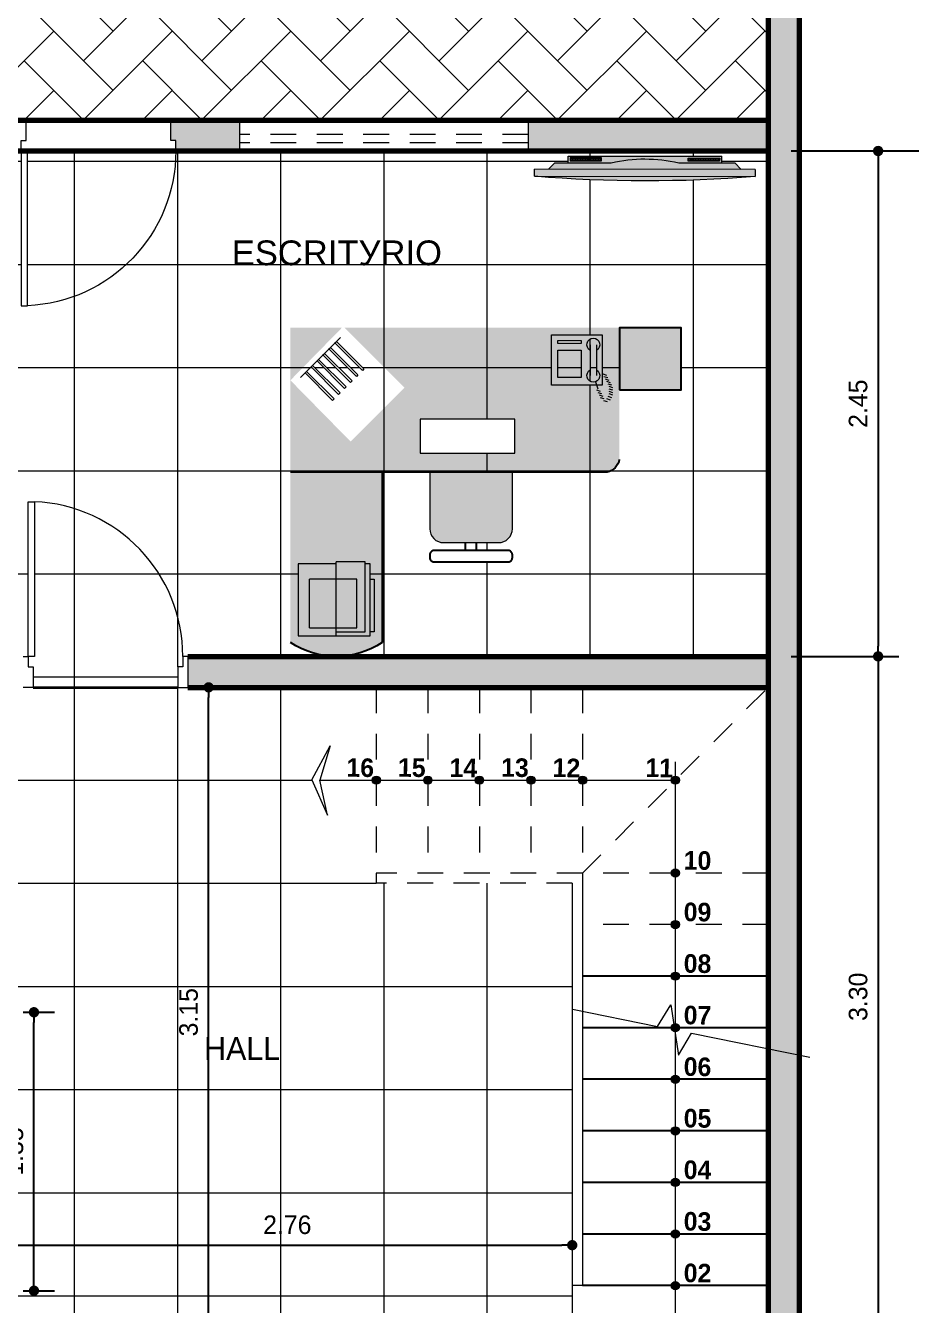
# Model space of a CAD drawing. Header units: millimetres. Extents: x 971.3 to 1010.6, y 593 to 619.8.
# Drawn here: x 989.42 to 993.72, y 604.6 to 610.8 of the extents above; entities that cross this region are included whole.
import ezdxf
from ezdxf.enums import TextEntityAlignment as Align

# ---------------------------------------------------------------- set-up
doc = ezdxf.new("R2010")
doc.units = ezdxf.units.MM
for name, pattern in [('ACAD_ISO10W100', [18.5, 12, -3, 0.5, -3]), ('HIDDEN2', [0.1875, 0.125, -0.0625]), ('RAYITAS', [0.375, 0.25, -0.125])]:
    doc.linetypes.add(name, pattern=pattern)
for name, color, linetype, lineweight in [('1', 253, 'Continuous', 0), ('_mobiliário', 7, 'Continuous', 5), ('acessorios', 9, 'Continuous', 5), ('barandas', 156, 'Continuous', 13), ('csco', 7, 'Continuous', 70), ('Flechas', 222, 'Continuous', 13), ('moveis', 254, 'Continuous', 5), ('parede', 7, 'Continuous', 30), ('PROYECCIÓN', 7, 'RAYITAS', 13), ('textos', 7, 'Continuous', 25), ('vidrios', 251, 'Continuous', 9), ('www.dwgfree.com', 7, 'Continuous', 70)]:
    doc.layers.add(name, color=color, linetype=linetype, lineweight=lineweight)
doc.layers.add('Mobilia', color=7, linetype='Continuous')
doc.styles.add('ROUND3', font='swisse.ttf')
doc.styles.get("Standard").update_dxf_attribs({"font": 'stylu.ttf'})
doc.dimstyles.new('1-75', dxfattribs={"dimtxt": 0.09, "dimasz": 0.05, "dimexe": 0.1, "dimexo": 0.1, "dimgap": 0.05, "dimtad": 1, "dimzin": 4, "dimdsep": 46, "dimtxsty": 'Standard', "dimblk": 'DOT', "dimcen": 0.09, "dimclrd": 250, "dimclre": 250, "dimclrt": 7, "dimaunit": 1, "dimazin": 0, "dimtfac": 1, "dimtix": 1, "dimtmove": 1, "dimatfit": 3, "dimfxl": 0.5, "dimtolj": 1, "dimtzin": 0, "dimarcsym": 0})
pattern_1 = [(0, (988.15953, 603.14696), (0, 0.5), []), (90, (988.15953, 603.14696), (-0.5, 3e-17), [])]

# ---------------------------------------------------------------- blocks, each defined once
blk = doc.blocks.new('P80E')
at = {"layer": '_mobiliário'}
for p, q in [((0, 0), (0.025, 0)), ((0.025, 0), (0.025, -0.05)), ((0.8, 0), (0.775, 0)), ((0.775, 0), (0.775, -0.05)), ((0.025, -0.05), (0.05, -0.05)), ((0.05, -0.05), (0.05, -0.15)), ((0.775, -0.05), (0.75, -0.05)), ((0.75, -0.05), (0.75, -0.15)), ((0.05, -0.15), (0, -0.15)), ((0.75, -0.15), (0.8, -0.15))]:
    blk.add_line(p, q, dxfattribs=at)
blk.add_lwpolyline([(0.025, 0), (0.025, 0.75), (0.055, 0.75), (0.055, 0)], close=True, dxfattribs=at)
blk.add_arc((0.0244, 0), 0.7506, 0, 87.66172, dxfattribs=at)
blk = doc.blocks.new('A$C76314E33')
at = {"layer": 'Mobilia'}
h = blk.add_hatch(color=37, dxfattribs=at)
h.dxf.hatch_style = 1
h.set_gradient(color1=(127, 95, 63), color2=(192, 192, 192), tint=1, name='INVSPHERICAL')
h.paths.add_polyline_path([(0.3, 0.3), (0, 0.3), (0, 0), (0.3, 0)])
blk.add_lwpolyline([(0, 0.3), (0.3, 0.3), (0.3, 0), (0, 0), (0, 0.3)], dxfattribs=at)
blk = doc.blocks.new('A$C32CB488C')
at = {"layer": 'acessorios'}
h = blk.add_hatch(color=250, dxfattribs=at)
h.dxf.hatch_style = 1
h.set_gradient(color1=(51, 51, 51), color2=(192, 192, 192), tint=1, name='INVCYLINDER')
h.paths.add_polyline_path([(0.3874, 1.4938), (0.2224, 1.4938), (0.2224, 1.4738), (0.3624, 1.4738), (0.3624, 1.1438), (0.3874, 1.1438)])
h.paths.add_polyline_path([(0.3624, 1.4738), (0.2224, 1.4738), (0.2224, 1.4538), (0.3224, 1.4538), (0.3224, 1.2188), (0.2224, 1.2188), (0.2224, 1.1338), (0.3624, 1.1338)])
h.paths.add_polyline_path([(0.0924, 1.4538), (0.2224, 1.4538), (0.2224, 1.4738), (0.2224, 1.4938), (0.0374, 1.4938), (0.0374, 1.1438), (0.2224, 1.1438), (0.2224, 1.2188), (0.0924, 1.2188)])
h.paths.add_polyline_path([(0.4058, 1.4738), (0.3874, 1.4738), (0.3874, 1.2188), (0.4058, 1.2188)])
h = blk.add_hatch(color=250, dxfattribs=at)
h.dxf.hatch_style = 1
h.set_gradient(color1=(51, 51, 51), color2=(192, 192, 192), tint=1, name='SPHERICAL')
h.paths.add_polyline_path([(0.3224, 1.4538), (0.2224, 1.4538), (0.2224, 1.2188), (0.3224, 1.2188)])
h.paths.add_polyline_path([(0.2224, 1.4538), (0.0924, 1.4538), (0.0924, 1.2188), (0.2224, 1.2188)])
h = blk.add_hatch(color=205, dxfattribs=at)
h.dxf.hatch_style = 1
h.set_gradient(color1=(133, 76, 153), color2=(153, 76, 153), tint=1)
h.paths.add_polyline_path([(1.2652, 0.278), (1.2652, 0.0349), (1.5113, 0.0349), (1.5113, 0.278), (1.4848, 0.278), (1.4795, 0.2614, -0.647013), (1.4838, 0.2042), (1.4838, 0.1094, -3.938739), (1.4538, 0.1094), (1.4538, 0.2042, -0.92766), (1.4795, 0.2614), (1.4848, 0.278)])
h.paths.add_polyline_path([(1.4095, 0.2404), (1.4095, 0.1091), (1.297, 0.1091), (1.297, 0.2404)], flags=16)
h.paths.add_polyline_path([(1.4095, 0.0763), (1.4095, 0.0623), (1.297, 0.0623), (1.297, 0.0763)], flags=16)
h = blk.add_hatch(color=2, dxfattribs=at)
h.dxf.hatch_style = 1
h.set_gradient(color1=(255, 255, 0), color2=(255, 255, 127), tint=1, name='HEMISPHERICAL')
h.paths.add_polyline_path([(1.4838, 0.2042, 3.938739), (1.4538, 0.2042), (1.4538, 0.1094, 3.938739), (1.4838, 0.1094)])
h.paths.add_polyline_path([(1.4095, 0.2404), (1.297, 0.2404), (1.297, 0.1091), (1.4095, 0.1091)])
at = {"layer": 'Mobilia'}
h = blk.add_hatch(color=37, dxfattribs=at)
h.dxf.hatch_style = 1
h.set_gradient(color1=(127, 95, 63), color2=(192, 192, 192), tint=1)
edge = h.paths.add_edge_path()
edge.add_arc((0.2224, 1.1941), 0.399, 56.12094, 123.87906)
edge.add_line((0, 1.5253), (0, 0.7001))
edge.add_line((0, 0.7001), (0.4448, 0.7001))
edge.add_line((0.4448, 0.7001), (0.4448, 1.5253))
h.paths.add_polyline_path([(0.2224, 1.1339), (0.2224, 1.1439), (0.0374, 1.1439), (0.0374, 1.4939), (0.3874, 1.4939), (0.3874, 1.4739), (0.4059, 1.4739), (0.4059, 1.2189), (0.3874, 1.2189), (0.3874, 1.1439), (0.3624, 1.1439), (0.3624, 1.1339)], flags=16)
h.paths.add_polyline_path([(0.0924, 1.2189), (0.0924, 1.4539), (0.3224, 1.4539), (0.3224, 1.2189)], flags=0)
edge = h.paths.add_edge_path()
edge.add_arc((1.5177, 0.6236), 0.0785, 11.06753, 77.01904)
edge.add_line((1.5354, 0.7001), (1.0756, 0.7001))
edge.add_arc((1.026, 15.3572), 14.6572, 269.93524, 270.19389, ccw=False)
edge.add_line((1.0095, 0.7), (0.7428, 0.7))
edge.add_arc((0.7106, 1.4356), 0.7363, 267.36003, 272.51083, ccw=False)
edge.add_line((0.6766, 0.7001), (0.4448, 0.7001))
edge.add_line((0.4448, 0.7001), (0, 0.7001))
edge.add_line((0, 0.7001), (0, 0.2546))
edge.add_line((0, 0.2546), (0.2918, 0.5516))
edge.add_line((0.2918, 0.5516), (0.5534, 0.29))
edge.add_line((0.5534, 0.29), (0.2635, 0.0001))
edge.add_line((0.2635, 0.0001), (1.5948, 0.0001))
edge.add_line((1.5948, 0.0001), (1.5948, 0.6386))
h.paths.add_polyline_path([(0.6289, 0.443), (0.6289, 0.608), (1.0889, 0.608), (1.0889, 0.443)], flags=16)
h.paths.add_polyline_path([(1.2652, 0.2781), (1.5114, 0.2781), (1.5114, 0.0349), (1.2652, 0.0349)], flags=16)
h.paths.add_polyline_path([(1.297, 0.2405), (1.4095, 0.2405), (1.4095, 0.1092), (1.297, 0.1092)], flags=0)
h.paths.add_polyline_path([(1.297, 0.0764), (1.4095, 0.0764), (1.4095, 0.0623), (1.297, 0.0623)], flags=0)
edge = h.paths.add_edge_path(flags=0)
edge.add_line((1.4839, 0.2042), (1.4839, 0.1095))
edge.add_arc((1.4689, 0.0819), 0.0314, -241.50853, 61.50853, ccw=False)
edge.add_line((1.4539, 0.1095), (1.4539, 0.2042))
edge.add_arc((1.4689, 0.2319), 0.0314, -61.50853, 241.50853, ccw=False)
h.paths.add_polyline_path([(0, 0.2546), (0, 0.0001), (0.2493, 0.0001)], flags=17)
h = blk.add_hatch(color=2, dxfattribs=at)
h.dxf.hatch_style = 1
h.set_gradient(color1=(255, 255, 0), color2=(255, 255, 127), tint=1, name='INVSPHERICAL')
edge = h.paths.add_edge_path()
edge.add_arc((1.0094, 0.9748), 0.0667, 0, 90)
edge.add_line((1.0094, 1.0415), (0.7428, 1.0415))
edge.add_arc((0.7428, 0.9748), 0.0667, 90, 180)
edge.add_line((0.6761, 0.9748), (0.6761, 0.7081))
edge.add_arc((0.7428, 0.7081), 0.0667, 180, 187.01408)
edge.add_line((0.6766, 0.7), (1.0756, 0.7))
edge.add_arc((1.0094, 0.7081), 0.0667, 352.98591, 360)
edge.add_line((1.0761, 0.7081), (1.0761, 0.9748))
edge = h.paths.add_edge_path()
edge.add_line((1.0756, 0.7), (0.6766, 0.7))
edge.add_arc((0.7097, 1.4744), 0.7751, 267.55366, 272.44634)
edge.add_line((0.7428, 0.7), (1.0094, 0.7))
edge.add_arc((1.0425, 0.6907), 0.0344, 164.34221, 375.65779)
for p, q in [((0.0374, 1.4938), (0.3874, 1.4938)), ((0.0374, 1.1438), (0.0374, 1.4938)), ((0.2224, 1.4938), (0.2224, 1.1338)), ((0.3874, 1.4938), (0.3874, 1.1438)), ((0.0924, 1.4538), (0.3224, 1.4538)), ((0.0924, 1.4538), (0.0924, 1.2188)), ((0.2224, 1.4738), (0.3624, 1.4738)), ((0.3224, 1.4538), (0.3224, 1.2188)), ((0.3624, 1.4738), (0.3624, 1.1338)), ((0.4058, 1.4738), (0.3874, 1.4738)), ((0.4058, 1.2188), (0.4058, 1.4738)), ((0.3224, 1.2188), (0.0924, 1.2188)), ((0.3874, 1.2188), (0.4058, 1.2188)), ((0.2224, 1.1438), (0.0374, 1.1438)), ((1.4903, 0.3133), (1.5083, 0.3193)), ((1.4963, 0.3253), (1.5143, 0.3313)), ((1.5023, 0.3373), (1.5203, 0.3433)), ((1.5181, 0.3518), (1.5361, 0.3578)), ((1.5323, 0.3433), (1.5503, 0.3493)), ((1.5383, 0.3313), (1.5563, 0.3373)), ((1.5443, 0.3193), (1.5623, 0.3253)), ((1.5443, 0.3073), (1.5623, 0.3133)), ((1.4794, 0.2612), (1.4903, 0.2953)), ((1.4843, 0.3013), (1.5023, 0.3073)), ((1.5263, 0.2473), (1.5443, 0.2533)), ((1.5323, 0.2593), (1.5503, 0.2653)), ((1.5383, 0.2713), (1.5563, 0.2773)), ((1.5443, 0.2953), (1.5623, 0.3013)), ((1.5443, 0.2833), (1.5623, 0.2893)), ((0.2427, 0.0464), (0.0483, 0.2409)), ((1.4538, 0.0818), (1.4538, 0.2318)), ((1.4838, 0.0818), (1.4838, 0.2318)), ((1.5143, 0.2233), (1.5323, 0.2293)), ((1.5203, 0.2353), (1.5383, 0.2413))]:
    blk.add_line(p, q)
for points in [[(0.3624, 1.1338), (0.2224, 1.1338)], [(0.3874, 1.1438), (0.3624, 1.1438)]]:
    blk.add_lwpolyline(points)
blk.add_lwpolyline([(0.6761, 0.7), (0.6761, 0.9748, -0.414214), (0.7428, 1.0415), (1.0094, 1.0415, -0.414214), (1.0761, 0.9748), (1.0761, 0.7, -0.021191), (1.0094, 0.7), (0.7428, 0.7, -0.021191)], format="xyb", close=True)
for points in [[(1.0889, 0.6079), (1.0889, 0.4429), (0.6289, 0.4429), (0.6289, 0.6079)], [(0.0781, 0.2111), (0.2115, 0.3445), (0.2043, 0.3518), (0.0708, 0.2184)], [(0.1071, 0.1821), (0.2405, 0.3155), (0.2333, 0.3228), (0.0998, 0.1893)], [(0.1361, 0.1531), (0.2696, 0.2865), (0.2623, 0.2937), (0.1289, 0.1603)], [(0.1652, 0.124), (0.2986, 0.2575), (0.2913, 0.2647), (0.1579, 0.1313)], [(1.2652, 0.0349), (1.5113, 0.0349), (1.5113, 0.278), (1.2652, 0.278)], [(0.1942, 0.095), (0.3276, 0.2284), (0.3204, 0.2357), (0.1869, 0.1023)], [(0.2232, 0.066), (0.3566, 0.1994), (0.3494, 0.2067), (0.216, 0.0732)], [(1.297, 0.1091), (1.4095, 0.1091), (1.4095, 0.2404), (1.297, 0.2404)], [(1.297, 0.0623), (1.4095, 0.0623), (1.4095, 0.0763), (1.297, 0.0763)]]:
    blk.add_lwpolyline(points, close=True)
for centre, start, end in [((1.4688, 0.2318), 298.49159, 241.50841), ((1.4688, 0.0818), 118.49159, 61.50841)]:
    blk.add_arc(centre, 0.0314, start, end)
for p, q in [((0.4447, 0.7), (0.4447, 1.5252)), ((0.8494, 1.0797), (0.8494, 1.0415)), ((0.9028, 1.0797), (0.9028, 1.0415)), ((0.4447, 0.7), (0, 0.7)), ((1.5353, 0.7), (0.4447, 0.7))]:
    blk.add_line(p, q, dxfattribs=at)
blk.add_lwpolyline([(0.6761, 1.0997), (0.6761, 1.1148, -0.414214), (0.6961, 1.1348), (1.0561, 1.1348, -0.414214), (1.0761, 1.1148), (1.0761, 1.0997, -0.414214), (1.0561, 1.0797), (0.6961, 1.0797, -0.414214)], format="xyb", close=True, dxfattribs=at)
for centre, radius, start, end in [((0.2224, 1.1941), 0.3989, 56.11734, 123.88266), ((1.5177, 0.6235), 0.0785, 11.06753, 77.01904)]:
    blk.add_arc(centre, radius, start, end, dxfattribs=at)
blk.add_blockref('A$C76314E33', (1.5948, 0), dxfattribs=at)
blk = doc.blocks.new('PLASMA 2')
at = {"layer": 'moveis', "lineweight": 5, "ltscale": 0.08}
h = blk.add_hatch(dxfattribs=at)
h.set_pattern_fill('_USER,_O', color=0, scale=0.008, double=1, pattern_type=0)
h.set_pattern_definition([(360, (-4.134502, -6.848382), (0, 0.008), []), (90, (-4.134502, -6.848382), (-0.008, 0), [])])
h.paths.add_polyline_path([(-0.2099, -0.0965), (-0.3623, -0.0965), (-0.3623, -0.1111), (-0.2099, -0.1111)])
h = blk.add_hatch(dxfattribs=at)
h.set_pattern_fill('_USER,_O', color=0, scale=0.008, double=1, pattern_type=0)
h.set_pattern_definition([(180, (4.134502, -6.848382), (0, 0.008), []), (90, (4.134502, -6.848382), (0.008, 0), [])])
h.paths.add_polyline_path([(0.2099, -0.0965), (0.3623, -0.0965), (0.3623, -0.1111), (0.2099, -0.1111)])
at = {"layer": 'parede', "ltscale": 0.08}
h = blk.add_hatch(color=252, dxfattribs=at)
h.dxf.hatch_style = 1
h.set_gradient(color1=(131, 136, 145), one_color=1, tint=1, name='CURVED')
h.paths.add_polyline_path([(-0.535, -0.0215), (0.535, -0.0215, 0.040195)])
h = blk.add_hatch(color=252, dxfattribs=at)
h.dxf.hatch_style = 1
h.set_gradient(color1=(131, 136, 145), color2=(76, 0, 0), one_color=1, name='CURVED')
h.paths.add_polyline_path([(0.535, -0.0215), (-0.535, -0.0215), (-0.535, -0.0553), (0.535, -0.0553)])
h = blk.add_hatch(color=252, dxfattribs=at)
h.dxf.hatch_style = 1
h.set_gradient(color1=(131, 136, 145), one_color=1, tint=1, name='CYLINDER')
h.paths.add_polyline_path([(0.4673, -0.0553), (-0.4673, -0.0553), (-0.4363, -0.0876), (-0.1636, -0.0876, 0.114423), (0.1636, -0.0876), (0.4363, -0.0876)])
h = blk.add_hatch(color=252, dxfattribs=at)
h.dxf.hatch_style = 1
h.set_gradient(color1=(131, 136, 145), color2=(76, 0, 0), one_color=1, name='CURVED')
h.paths.add_polyline_path([(0.3724, -0.0876), (0.1636, -0.0876, -0.114423), (-0.1636, -0.0876), (-0.3724, -0.0876), (-0.3724, -0.12), (0.3724, -0.12)])
h.paths.add_polyline_path([(-0.2099, -0.1111), (-0.3623, -0.1111), (-0.3623, -0.0965), (-0.2099, -0.0965)], flags=16)
h.paths.add_polyline_path([(0.2099, -0.1111), (0.2099, -0.0965), (0.3623, -0.0965), (0.3623, -0.1111)], flags=16)
at = {"layer": 'moveis', "color": 0, "lineweight": 9, "ltscale": 0.08}
for p, q in [((-0.535, -0.0215), (-0.535, -0.0553)), ((0.535, -0.0553), (-0.535, -0.0553)), ((-0.4673, -0.0553), (-0.4363, -0.0876)), ((0.4673, -0.0553), (0.4363, -0.0876)), ((0.535, -0.0553), (0.535, -0.0215)), ((-0.4363, -0.0876), (-0.1636, -0.0876)), ((-0.3724, -0.0876), (-0.3724, -0.12)), ((-0.3724, -0.12), (0.3724, -0.12)), ((0.1636, -0.0876), (0.4363, -0.0876)), ((0.3724, -0.0876), (0.3724, -0.12))]:
    blk.add_line(p, q, dxfattribs=at)
at = {"layer": 'moveis', "color": 0, "lineweight": 5, "ltscale": 0.08}
blk.add_line((-0.535, -0.0215), (0.535, -0.0215), dxfattribs=at)
for points in [[(-0.3623, -0.0965), (-0.2099, -0.0965), (-0.2099, -0.1111), (-0.3623, -0.1111)], [(0.3623, -0.0965), (0.2099, -0.0965), (0.2099, -0.1111), (0.3623, -0.1111)]]:
    blk.add_lwpolyline(points, close=True, dxfattribs=at)
at = {"layer": 'moveis', "color": 0, "lineweight": 9, "ltscale": 0.08}
for centre, radius, start, end in [((0, -6.6658), 6.6658, 85.39647, 94.60353), ((0, 0.6178), 0.7242, 256.94486, 283.05514)]:
    blk.add_arc(centre, radius, start, end, dxfattribs=at)
blk = doc.blocks.new('_Dot')
at = {"color": 0, "linetype": 'ByBlock', "lineweight": -2}
blk.add_line((-0.5, 0), (-1, 0), dxfattribs=at)
at = {"color": 0, "linetype": 'ByBlock', "const_width": 0.5}
blk.add_lwpolyline([(-0.25, 0, 1), (0.25, 0, 1)], format="xyb", close=True, dxfattribs=at)
blk = doc.blocks.new('*D78')
at = {"layer": 'Defpoints', "color": 0, "lineweight": 35, "transparency": 16777216}
for p in [(993.0345, 610.197), (993.0345, 607.747), (993.5558, 607.747)]:
    blk.add_point(p, dxfattribs=at)
at = {"layer": 'www.dwgfree.com', "color": 250, "linetype": 'ACAD_ISO10W100', "lineweight": -2, "transparency": 16777216}
for p, q in [((993.1345, 610.197), (993.6558, 610.197)), ((993.1345, 607.747), (993.6558, 607.747))]:
    blk.add_line(p, q, dxfattribs=at)
at = {"layer": 'www.dwgfree.com', "color": 250, "lineweight": -2, "transparency": 16777216}
blk.add_line((993.5558, 610.147), (993.5558, 607.797), dxfattribs=at)
at = {"layer": 'www.dwgfree.com', "color": 250, "lineweight": -2, "transparency": 16777216, "xscale": 0.05, "yscale": 0.05, "zscale": 0.05}
for p, rotation in [((993.5558, 610.197), 90), ((993.5558, 607.747), 270)]:
    blk.add_blockref('_Dot', p, dxfattribs=dict(at, rotation=rotation))
at = {"layer": 'www.dwgfree.com', "color": 7, "lineweight": 35, "transparency": 16777216, "insert": (993.4588, 608.972), "char_height": 0.09, "attachment_point": 5, "rotation": 90}
blk.add_mtext('\\A1;2.45 ', dxfattribs=at)
blk = doc.blocks.new('*D79')
at = {"layer": 'Defpoints', "color": 0, "lineweight": 35, "transparency": 16777216}
for p in [(993.0345, 607.747), (993.0226, 604.447), (993.5558, 604.447)]:
    blk.add_point(p, dxfattribs=at)
at = {"layer": 'www.dwgfree.com', "color": 250, "linetype": 'ACAD_ISO10W100', "lineweight": -2, "transparency": 16777216}
for p, q in [((993.1345, 607.747), (993.6558, 607.747)), ((993.1226, 604.447), (993.6558, 604.447))]:
    blk.add_line(p, q, dxfattribs=at)
at = {"layer": 'www.dwgfree.com', "color": 250, "lineweight": -2, "transparency": 16777216}
blk.add_line((993.5558, 607.697), (993.5558, 604.497), dxfattribs=at)
at = {"layer": 'www.dwgfree.com', "color": 250, "lineweight": -2, "transparency": 16777216, "xscale": 0.05, "yscale": 0.05, "zscale": 0.05}
for p, rotation in [((993.5558, 607.747), 90), ((993.5558, 604.447), 270)]:
    blk.add_blockref('_Dot', p, dxfattribs=dict(at, rotation=rotation))
at = {"layer": 'www.dwgfree.com', "color": 7, "lineweight": 35, "transparency": 16777216, "insert": (993.4589, 606.097), "char_height": 0.09, "attachment_point": 5, "rotation": 90}
blk.add_mtext('\\A1;3.30 ', dxfattribs=at)
blk = doc.blocks.new('*D110')
at = {"layer": 'Defpoints', "color": 0, "lineweight": 35, "transparency": 16777216}
for p in [(989.3095, 606.022), (989.4626, 606.022), (989.3095, 604.672)]:
    blk.add_point(p, dxfattribs=at)
at = {"layer": 'www.dwgfree.com', "color": 250, "linetype": 'ACAD_ISO10W100', "lineweight": -2, "transparency": 16777216}
for p, q in [((989.4095, 606.022), (989.5626, 606.022)), ((989.4095, 604.672), (989.5626, 604.672))]:
    blk.add_line(p, q, dxfattribs=at)
at = {"layer": 'www.dwgfree.com', "color": 250, "lineweight": -2, "transparency": 16777216}
blk.add_line((989.4626, 604.722), (989.4626, 605.972), dxfattribs=at)
at = {"layer": 'www.dwgfree.com', "color": 250, "lineweight": -2, "transparency": 16777216, "xscale": 0.05, "yscale": 0.05, "zscale": 0.05}
for p, rotation in [((989.4626, 606.022), 90), ((989.4626, 604.672), 270)]:
    blk.add_blockref('_Dot', p, dxfattribs=dict(at, rotation=rotation))
at = {"layer": 'www.dwgfree.com', "color": 7, "lineweight": 35, "transparency": 16777216, "insert": (989.3657, 605.347), "char_height": 0.09, "attachment_point": 5, "rotation": 90}
blk.add_mtext('\\A1;1.35 ', dxfattribs=at)
blk = doc.blocks.new('*D112')
at = {"layer": 'Defpoints', "color": 0, "lineweight": 35, "transparency": 16777216}
for p in [(992.0725, 604.893), (992.0725, 604.893), (989.3095, 604.672)]:
    blk.add_point(p, dxfattribs=at)
at = {"layer": 'www.dwgfree.com', "color": 250, "linetype": 'ACAD_ISO10W100', "lineweight": -2, "transparency": 16777216}
blk.add_line((989.3095, 604.772), (989.3095, 604.993), dxfattribs=at)
at = {"layer": 'www.dwgfree.com', "color": 250, "lineweight": -2, "transparency": 16777216}
blk.add_line((989.3595, 604.893), (992.0225, 604.893), dxfattribs=at)
at = {"layer": 'www.dwgfree.com', "color": 250, "lineweight": -2, "transparency": 16777216, "xscale": 0.05, "yscale": 0.05, "zscale": 0.05, "rotation": 180}
blk.add_blockref('_Dot', (989.3095, 604.893), dxfattribs=at)
at = {"layer": 'www.dwgfree.com', "color": 250, "lineweight": -2, "transparency": 16777216, "xscale": 0.05, "yscale": 0.05, "zscale": 0.05}
blk.add_blockref('_Dot', (992.0725, 604.893), dxfattribs=at)
at = {"layer": 'www.dwgfree.com', "color": 7, "lineweight": 35, "transparency": 16777216, "insert": (990.691, 604.9913), "char_height": 0.09, "attachment_point": 5}
blk.add_mtext('\\A1;2.76 ', dxfattribs=at)
blk = doc.blocks.new('*D113')
at = {"layer": 'Defpoints', "color": 0, "lineweight": 35, "transparency": 16777216}
for p in [(990.3095, 607.597), (990.3095, 607.597), (990.3095, 604.447)]:
    blk.add_point(p, dxfattribs=at)
at = {"layer": 'www.dwgfree.com', "color": 250, "lineweight": -2, "transparency": 16777216}
blk.add_line((990.3095, 604.497), (990.3095, 607.547), dxfattribs=at)
at = {"layer": 'www.dwgfree.com', "color": 250, "lineweight": -2, "transparency": 16777216, "xscale": 0.05, "yscale": 0.05, "zscale": 0.05}
for p, rotation in [((990.3095, 607.597), 90), ((990.3095, 604.447), 270)]:
    blk.add_blockref('_Dot', p, dxfattribs=dict(at, rotation=rotation))
at = {"layer": 'www.dwgfree.com', "color": 7, "lineweight": 35, "transparency": 16777216, "insert": (990.2126, 606.022), "char_height": 0.09, "attachment_point": 5, "rotation": 90}
blk.add_mtext('\\A1;3.15 ', dxfattribs=at)
blk = doc.blocks.new('*D114')
at = {"layer": 'Defpoints', "color": 0, "lineweight": 35, "transparency": 16777216}
for p in [(993.1726, 610.197), (993.1726, 596.3467), (993.9056, 596.3467)]:
    blk.add_point(p, dxfattribs=at)
at = {"layer": 'www.dwgfree.com', "color": 250, "linetype": 'ACAD_ISO10W100', "lineweight": -2, "transparency": 16777216}
for p, q in [((993.2726, 610.197), (994.0056, 610.197)), ((993.2726, 596.3467), (994.0056, 596.3467))]:
    blk.add_line(p, q, dxfattribs=at)
at = {"layer": 'www.dwgfree.com', "color": 250, "lineweight": -2, "transparency": 16777216}
blk.add_line((993.9056, 610.147), (993.9056, 596.3967), dxfattribs=at)
at = {"layer": 'www.dwgfree.com', "color": 250, "lineweight": -2, "transparency": 16777216, "xscale": 0.05, "yscale": 0.05, "zscale": 0.05}
for p, rotation in [((993.9056, 610.197), 90), ((993.9056, 596.3467), 270)]:
    blk.add_blockref('_Dot', p, dxfattribs=dict(at, rotation=rotation))
at = {"layer": 'www.dwgfree.com', "color": 7, "lineweight": 35, "transparency": 16777216, "insert": (993.8086, 603.2719), "char_height": 0.09, "attachment_point": 5, "rotation": 90}
blk.add_mtext('\\A1;13.85 ', dxfattribs=at)

msp = doc.modelspace()

# ---------------------------------------------------------------- hatches: boundary and pattern name
at = {"layer": 'Flechas'}
for points in [[(991.1363, 607.1325, 1), (991.1087, 607.1615, 1)], [(991.3863, 607.1325, 1), (991.3587, 607.1615, 1)], [(991.6363, 607.1325, 1), (991.6087, 607.1615, 1)], [(991.8863, 607.1325, 1), (991.8587, 607.1615, 1)], [(992.1363, 607.1325, 1), (992.1087, 607.1615, 1)], [(992.5863, 607.1324, 1), (992.5588, 607.1615, 1)], [(992.5863, 606.6825, 1), (992.5588, 606.7115, 1)], [(992.5863, 606.4325, 1), (992.5588, 606.4615, 1)], [(992.5863, 606.1825, 1), (992.5588, 606.2115, 1)], [(992.5863, 605.9325, 1), (992.5588, 605.9615, 1)], [(992.5863, 605.6825, 1), (992.5588, 605.7115, 1)], [(992.5863, 605.4325, 1), (992.5588, 605.4615, 1)], [(992.5863, 605.1825, 1), (992.5588, 605.2115, 1)], [(992.5863, 604.9325, 1), (992.5588, 604.9615, 1)], [(992.5863, 604.6825, 1), (992.5588, 604.7115, 1)]]:
    msp.add_hatch(color=256, dxfattribs=at).paths.add_polyline_path(points)
at = {"layer": 'www.dwgfree.com', "lineweight": 35}
for points in [[(993.0226, 618.77), (993.1725, 618.77), (993.1725, 596.3467), (993.0226, 596.3467)], [(990.4595, 610.347), (990.1255, 610.347), (990.1255, 610.247), (990.1505, 610.247), (990.1505, 610.197), (990.1755, 610.197), (990.4345, 610.197), (990.4595, 610.197)], [(991.8595, 610.347), (993.0226, 610.347), (993.0226, 610.197), (991.8595, 610.197)], [(990.2095, 607.747), (990.2095, 607.597), (993.0226, 607.597), (993.0226, 607.597), (993.0226, 607.747)]]:
    msp.add_hatch(color=256, dxfattribs=at).paths.add_polyline_path(points)
at = {"layer": 'www.dwgfree.com', "lineweight": 13}
h = msp.add_hatch(dxfattribs=at)
h.set_pattern_fill('AR-HBONE', color=96, scale=0.002, style=0)
h.set_pattern_definition([(45, (984.52953, 610.347), (3e-17, 0.287368), [0.6096, -0.2032]), (135, (984.67321, 610.49069), (3e-17, 0.287368), [0.6096, -0.2032])])
h.paths.add_polyline_path([(993.0226, 611.8769), (984.5295, 611.877), (984.5295, 610.347), (993.0226, 610.347)])
at = {"layer": 'www.dwgfree.com', "lineweight": 15}
h = msp.add_hatch(dxfattribs=at)
h.set_pattern_fill('_USER', color=252, scale=0.5, style=0, double=1, pattern_type=0)
h.set_pattern_definition(pattern_1)
h.paths.add_polyline_path([(993.0226, 610.197), (990.1505, 610.197, -0.402298), (989.4305, 609.447), (989.4005, 609.447), (989.4005, 610.197), (989.3095, 610.197), (989.3095, 608.172), (989.3095, 607.747), (989.4095, 607.747), (989.4345, 607.747), (989.4345, 608.497), (989.4645, 608.497, -0.40231), (990.1845, 607.747), (990.2095, 607.747), (993.0226, 607.747)])
h.paths.add_polyline_path([(990.9293, 609.274), (991.0627, 609.1405), (991.0554, 609.1333), (990.922, 609.2667), (990.9002, 609.2449), (991.0337, 609.1115), (991.0264, 609.1042), (990.893, 609.2377), (990.8712, 609.2159), (991.0046, 609.0825), (990.9974, 609.0752), (990.864, 609.2086), (990.8422, 609.1869), (990.9756, 609.0534), (990.9684, 609.0462), (990.8349, 609.1796), (990.8132, 609.1578), (990.9466, 609.0244), (990.9393, 609.0172), (990.8059, 609.1506), (990.7841, 609.1288), (990.9176, 608.9954), (990.9103, 608.9881), (990.7769, 609.1216)], flags=16)
h.paths.add_polyline_path([(991.3822, 608.6399, -0.021191), (991.4488, 608.6399), (991.7155, 608.6399, -0.021191), (991.7822, 608.6399), (991.7822, 608.3651, -0.414214), (991.7155, 608.2985), (991.6088, 608.2985), (991.6088, 608.2602), (991.7622, 608.2602, -0.414214), (991.7822, 608.2402), (991.7822, 608.2251, -0.414214), (991.7622, 608.2051), (991.4022, 608.2051, -0.414214), (991.3822, 608.2251), (991.3822, 608.2402, -0.414214), (991.4022, 608.2602), (991.5555, 608.2602), (991.5555, 608.2985), (991.4488, 608.2985, -0.414214), (991.3822, 608.3651)], flags=16)
h.paths.add_polyline_path([(991.3349, 608.897), (991.7949, 608.897), (991.7949, 608.732), (991.3349, 608.732)], flags=16)
h.paths.add_polyline_path([(990.7434, 608.1961), (990.9284, 608.1961), (990.9284, 608.2061), (991.0684, 608.2061), (991.0684, 608.1961), (991.0934, 608.1961), (991.0934, 608.1211), (991.1119, 608.1211), (991.1119, 607.8661), (991.0934, 607.8661), (991.0934, 607.8461), (990.7434, 607.8461)], flags=16)
h.paths.add_polyline_path([(990.7984, 608.1211), (991.0284, 608.1211), (991.0284, 607.8861), (990.7984, 607.8861)], flags=0)
h.paths.add_polyline_path([(991.9712, 609.3051), (992.2174, 609.3051), (992.2174, 609.0619), (991.9712, 609.0619)], flags=16)
h.paths.add_polyline_path([(992.0031, 609.2777), (992.1156, 609.2777), (992.1156, 609.2636), (992.0031, 609.2636)], flags=0)
h.paths.add_polyline_path([(992.0031, 609.2308), (992.1156, 609.2308), (992.1156, 609.0995), (992.0031, 609.0995)], flags=0)
h.paths.add_polyline_path([(991.8899, 610.0744), (991.89, 610.1081), (991.9577, 610.108), (991.9888, 610.1403), (992.0527, 610.1402), (992.0527, 610.1726), (992.7975, 610.1714), (992.7974, 610.139), (992.8613, 610.1389), (992.8923, 610.1065), (992.96, 610.1064), (992.9599, 610.0726, -0.040195)], flags=16)
h.paths.add_polyline_path([(992.1899, 609.2305), (992.1899, 609.1358, -3.938739), (992.1599, 609.1358), (992.1599, 609.2305, -3.938739)], flags=0)
h.paths.add_polyline_path([(992.0628, 610.1491), (992.0628, 610.1637), (992.2152, 610.1635), (992.2152, 610.1488)], flags=0)
h.paths.add_polyline_path([(992.3008, 609.3399), (992.6008, 609.3399), (992.6008, 609.0399), (992.3008, 609.0399)], flags=16)
h.paths.add_polyline_path([(992.6349, 610.1482), (992.635, 610.1628), (992.7874, 610.1625), (992.7873, 610.1479)], flags=0)
h.paths.add_polyline_path([(990.1505, 610.197), (989.4305, 610.197), (989.4305, 609.447, 0.402298)], flags=17)
h.paths.add_polyline_path([(990.3238, 609.5833), (991.5387, 609.5833), (991.5387, 609.8233), (990.3238, 609.8233)], flags=24)
h = msp.add_hatch(dxfattribs=at)
h.set_pattern_fill('_USER', color=252, scale=0.5, style=0, double=1, pattern_type=0)
h.set_pattern_definition(pattern_1)
h.paths.add_polyline_path([(989.4645, 608.497), (989.4645, 607.747), (989.4345, 607.747), (989.4345, 607.697), (989.4595, 607.697), (989.4595, 607.597), (990.1595, 607.597), (990.1595, 607.697), (990.1845, 607.697), (990.1845, 607.747, 0.40231)])
h = msp.add_hatch(dxfattribs=at)
h.set_pattern_fill('_USER', color=252, scale=0.5, style=0, double=1, pattern_type=0)
h.set_pattern_definition(pattern_1)
h.paths.add_polyline_path([(992.0725, 606.647), (991.1225, 606.647), (991.1225, 606.697), (991.1225, 607.127, -0.414256), (991.1025, 607.147), (990.8494, 607.147), (990.8494, 607.147), (990.8858, 606.9767), (990.8107, 607.1484), (990.8986, 607.314), (990.8494, 607.147), (991.1025, 607.147, -0.414168), (991.1225, 607.167), (991.1225, 607.597), (990.2095, 607.597), (990.1595, 607.597), (989.4595, 607.597), (989.4095, 607.597), (989.3095, 607.597), (989.3095, 606.022), (989.0595, 606.022), (989.0095, 606.022), (988.3095, 606.022), (988.2595, 606.022), (988.1595, 606.022), (988.1595, 604.672), (988.2595, 604.672), (988.3095, 604.672), (989.0095, 604.672), (989.0595, 604.672), (989.3095, 604.672), (989.3095, 603.147), (989.4095, 603.147), (989.4595, 603.147), (990.1595, 603.147), (990.2095, 603.147), (990.3095, 603.147), (990.3095, 604.447), (992.0725, 604.447)])
h.paths.add_polyline_path([(991.0027, 607.1151), (991.1454, 607.113), (991.1482, 607.3005), (991.0055, 607.3026)], flags=24)

# ---------------------------------------------------------------- linework, layer by layer
for p, q in [((993.0225, 606.197), (992.1225, 606.197)), ((993.0225, 605.947), (992.1225, 605.947)), ((993.0225, 605.697), (992.1225, 605.697)), ((993.0225, 605.447), (992.1225, 605.447)), ((993.0225, 605.197), (992.1225, 605.197)), ((993.0225, 604.947), (992.1225, 604.947)), ((993.0225, 604.697), (992.1225, 604.697))]:
    msp.add_line(p, q)
at = {"color": 252, "linetype": 'Continuous', "lineweight": 5}
msp.add_lwpolyline([(992.0739, 606.0366), (992.4862, 605.9534), (992.5505, 606.0587), (992.5874, 605.8147), (992.6516, 605.92), (993.2242, 605.8045)], dxfattribs=at)
at = {"layer": '1'}
for p, q in [((993.0226, 610.347), (984.4595, 610.347)), ((991.8595, 610.347), (990.4595, 610.347)), ((990.4595, 610.347), (990.4595, 610.197)), ((991.8595, 610.347), (991.8595, 610.197)), ((989.2845, 610.197), (990.4345, 610.197)), ((991.8595, 610.197), (990.4595, 610.197)), ((991.8845, 610.197), (993.0345, 610.197)), ((990.2095, 607.747), (990.2095, 607.597))]:
    msp.add_line(p, q, dxfattribs=at)
at = {"layer": 'barandas', "linetype": 'HIDDEN2'}
for p, q in [((992.1225, 606.697), (991.1225, 606.697)), ((991.1225, 606.697), (991.1225, 606.647)), ((992.0725, 606.647), (991.1225, 606.647))]:
    msp.add_line(p, q, dxfattribs=at)
at = {"layer": 'barandas'}
for p, q in [((992.1225, 606.697), (992.1225, 604.697)), ((992.0725, 606.647), (992.0725, 604.447)), ((992.1225, 604.697), (992.0725, 604.697))]:
    msp.add_line(p, q, dxfattribs=at)
at = {"layer": 'csco'}
for p, q in [((993.1726, 618.92), (993.1726, 606.847)), ((993.0226, 618.77), (993.0225, 596.4967)), ((984.4595, 610.347), (993.0226, 610.347)), ((984.6093, 610.197), (993.0226, 610.197)), ((990.2095, 607.747), (993.0226, 607.747)), ((990.2095, 607.597), (993.0225, 607.597)), ((993.0225, 607.5969), (993.0225, 605.947)), ((993.0226, 607.597), (993.0226, 605.347)), ((993.1726, 606.847), (993.1725, 596.3467)), ((993.0225, 605.797), (993.0225, 605.347))]:
    msp.add_line(p, q, dxfattribs=at)
at = {"layer": 'Flechas'}
for p, q in [((990.8107, 607.1484), (990.8986, 607.314)), ((990.8986, 607.314), (990.8494, 607.147)), ((992.5739, 604.2386), (992.5739, 607.2358)), ((990.8107, 607.1484), (990.8858, 606.9767)), ((990.8494, 607.147), (992.5725, 607.147)), ((990.8858, 606.9767), (990.8494, 607.147))]:
    msp.add_line(p, q, dxfattribs=at)
for centre in [(991.1225, 607.147), (991.3725, 607.147), (991.6225, 607.147), (991.8725, 607.147), (992.1225, 607.147), (992.5725, 607.1469), (992.5725, 606.697), (992.5725, 606.447), (992.5725, 606.197), (992.5725, 605.947), (992.5725, 605.697), (992.5725, 605.447), (992.5725, 605.197), (992.5725, 604.947), (992.5725, 604.697)]:
    msp.add_circle(centre, 0.02, dxfattribs=at)
at = {"layer": 'PROYECCIÓN', "linetype": 'HIDDEN2'}
for p, q in [((991.1225, 607.597), (991.1225, 606.697)), ((991.3725, 607.597), (991.3725, 606.697)), ((991.6225, 607.597), (991.6225, 606.697)), ((991.8725, 607.597), (991.8725, 606.697)), ((992.1225, 606.697), (993.0226, 607.597)), ((992.1225, 607.597), (992.1225, 606.697)), ((993.0225, 606.697), (992.1225, 606.697)), ((993.0225, 606.447), (992.1225, 606.447))]:
    msp.add_line(p, q, dxfattribs=at)
at = {"layer": 'vidrios', "linetype": 'HIDDEN2'}
for p, q in [((991.8595, 610.277), (990.4595, 610.277)), ((991.8595, 610.237), (990.4595, 610.237))]:
    msp.add_line(p, q, dxfattribs=at)
at = {"layer": 'www.dwgfree.com', "lineweight": 35}
msp.add_line((989.4595, 607.597), (990.1595, 607.597), dxfattribs=at)
msp.add_lwpolyline([(993.0226, 618.77), (993.1725, 618.77), (993.1725, 596.3467), (993.0226, 596.3467)], close=True, dxfattribs=at)

# ---------------------------------------------------------------- block references
at = {"layer": '1', "xscale": -1, "rotation": 180}
msp.add_blockref('P80E', (989.3755, 610.197), dxfattribs=at)
at = {"layer": '1'}
msp.add_blockref('P80E', (989.4095, 607.747), dxfattribs=at)
at = {"layer": '_mobiliário', "xscale": -1, "rotation": 180}
msp.add_blockref('A$C32CB488C', (990.7061, 609.3399), dxfattribs=at)
at = {"layer": 'parede', "extrusion": (0, 0, -1), "zscale": -1, "rotation": 180.0930608487025}
msp.add_blockref('PLASMA 2', (-992.4249, 610.052), dxfattribs=at)

# ---------------------------------------------------------------- texts
at = {"layer": '1', "style": 'ROUND3'}
msp.add_text('ESCRITУRIO', height=0.12, dxfattribs=at).set_placement((990.9312, 609.7033), align=Align.MIDDLE)
at = {"layer": 'textos'}
msp.add_text('HALL', height=0.11, dxfattribs=at).set_placement((990.4719, 605.8463), align=Align.MIDDLE)
at = {"layer": 'textos', "char_height": 0.09, "width": 6.417233, "attachment_point": 9, "rotation": 359.15}
for s, insert in [('{\\fCityBlueprint|b1|i0|c2|p2;16}', (991.111, 607.1607)), ('{\\fCityBlueprint|b1|i0|c2|p2;15}', (991.361, 607.1607)), ('{\\fCityBlueprint|b1|i0|c2|p2;14}', (991.611, 607.1607)), ('{\\fCityBlueprint|b1|i0|c2|p2;13}', (991.861, 607.1607)), ('{\\fCityBlueprint|b1|i0|c2|p2;12}', (992.111, 607.1607)), ('{\\fCityBlueprint|b1|i0|c2|p2;11}', (992.561, 607.1607)), ('{\\fCityBlueprint|b1|i0|c2|p2;10}', (992.7463, 606.7107)), ('{\\fCityBlueprint|b1|i0|c2|p2;09}', (992.7463, 606.4607)), ('{\\fCityBlueprint|b1|i0|c2|p2;08}', (992.7463, 606.2107)), ('{\\fCityBlueprint|b1|i0|c2|p2;07}', (992.7463, 605.9607)), ('{\\fCityBlueprint|b1|i0|c2|p2;06}', (992.7463, 605.7107)), ('{\\fCityBlueprint|b1|i0|c2|p2;05}', (992.7463, 605.4607)), ('{\\fCityBlueprint|b1|i0|c2|p2;04}', (992.7463, 605.2107)), ('{\\fCityBlueprint|b1|i0|c2|p2;03}', (992.7463, 604.9607)), ('{\\fCityBlueprint|b1|i0|c2|p2;02}', (992.7463, 604.7107))]:
    msp.add_mtext(s, dxfattribs=dict(at, insert=insert))

# ---------------------------------------------------------------- dimensions: what is measured, and where the dimension line sits
at = {"layer": 'www.dwgfree.com', "lineweight": 35}
for base, p1, p2, picture, middle in [((993.5558, 607.747), (993.0345, 610.197), (993.0345, 607.747), '*D78', (993.4588, 608.972)), ((993.9056, 596.3467), (993.1726, 610.197), (993.1726, 596.3467), '*D114', (993.8086, 603.2719)), ((993.5558, 604.447), (993.0345, 607.747), (993.0226, 604.447), '*D79', (993.4589, 606.097)), ((990.3095, 607.597), (990.3095, 604.447), (990.3095, 607.597), '*D113', (990.2126, 606.022)), ((989.4626, 606.022), (989.3095, 604.672), (989.3095, 606.022), '*D110', (989.3657, 605.347))]:
    dim = msp.add_linear_dim(base=base, p1=p1, p2=p2, angle=90, dimstyle='1-75', override={"dimpost": ' ', "dimfxl": 0.05}, dxfattribs=at)
    dim.commit()
    dim.dimension.update_dxf_attribs({"geometry": picture, "text_midpoint": middle})
dim = msp.add_linear_dim(base=(992.0725, 604.893), p1=(989.3095, 604.672), p2=(992.0725, 604.893), dimstyle='1-75', override={"dimpost": ' ', "dimfxl": 0.05}, dxfattribs=at)
dim.commit()
dim.dimension.update_dxf_attribs({"geometry": '*D112', "text_midpoint": (990.691, 604.9913)})

doc.saveas('drawing.dxf')
